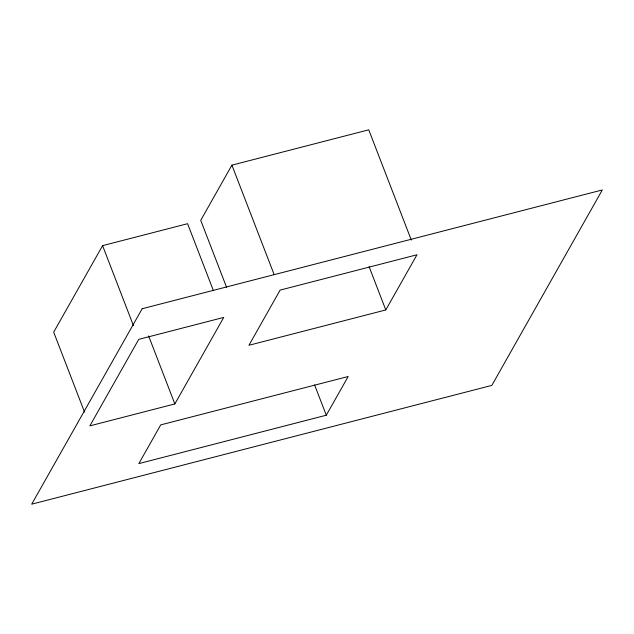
<?xml version="1.0" encoding="UTF-8"?>
<svg xmlns="http://www.w3.org/2000/svg" width="634" height="634" viewBox="0 0 634 634"><rect width="100%" height="100%" fill="white"/><g stroke="black" fill="none" stroke-linecap="round" stroke-linejoin="round"><path stroke-width="0.95" d="M213.468 290.768L187.585 223.699L102.589 245.643L53.684 332.161L84.528 412.092M411.308 240.072L368.758 129.819L231.909 165.149L200.732 220.315L226.607 287.392M174.849 403.929L223.747 317.412L138.751 339.356L89.846 425.874L174.849 403.929L148.61 335.941M326.288 415.222L348.177 376.501L160.727 424.883L138.838 463.613L326.288 415.222L314.591 384.901M385.797 309.947L416.974 254.773L280.125 290.103L248.948 345.276L385.797 309.947L369.131 266.763M231.909 165.149L274.102 274.482M102.589 245.643L133.425 325.575M142.167 308.734L31.7 504.181L491.833 385.401L602.3 189.954L142.167 308.734"/></g></svg>
